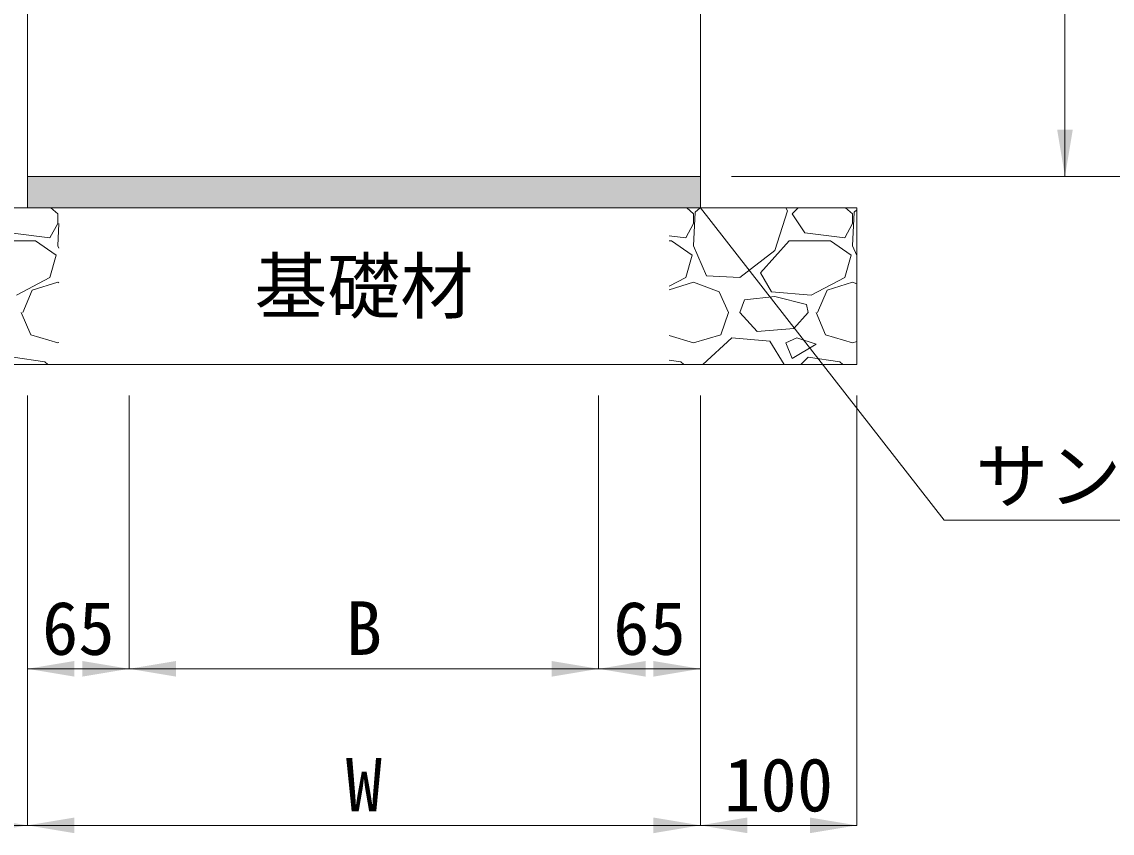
# Model space of a CAD drawing. Units: millimetres at full size. Extents: x 77586 to 117720, y -503 to 5664.
# Drawn here: x 79347 to 80044, y 2745 to 3263 of the extents above; entities that cross this region are included whole.
import ezdxf
from ezdxf.enums import TextEntityAlignment as Align

# ---------------------------------------------------------------- set-up
doc = ezdxf.new("R2010")
doc.units = ezdxf.units.MM
doc.header["$LTSCALE"] = 40
for name, color, linetype, lineweight in [('ハッチング_基礎', 150, 'Continuous', 5), ('寸法線', 7, 'Continuous', 9), ('引出線', 4, 'Continuous', 9), ('本体', 2, 'Continuous', 13), ('舗装・基礎', 3, 'Continuous', 13)]:
    doc.layers.add(name, color=color, linetype=linetype, lineweight=lineweight)
doc.layers.add('ハッチング_砂', color=9, linetype='Continuous')
doc.layers.add('文字', color=7, linetype='Continuous')
doc.styles.add('ＭＳ ゴシック', font='')
doc.styles.get('ＭＳ ゴシック').set_extended_font_data('MS Gothic')

# ---------------------------------------------------------------- blocks, each defined once
blk = doc.blocks.new('filled_arrow')
at = {"color": 0, "linetype": 'Continuous', "lineweight": -2}
blk.add_solid([(7.5, 1.25), (0, 0), (7.5, -1.25)], dxfattribs=at)

msp = doc.modelspace()

# ---------------------------------------------------------------- hatches: boundary and pattern name
at = {"layer": 'ハッチング_砂'}
msp.add_hatch(color=256, dxfattribs=at).paths.add_polyline_path([(79780.8, 3144.25), (79780.8, 3164.25), (79350.8, 3164.25), (79350.8, 3144.25)])

# ---------------------------------------------------------------- linework, layer by layer
at = {"layer": 'ハッチング_基礎', "lineweight": 9}
for p, q in [((79370.12, 3140.36), (79365.67, 3144.25)), ((79776.52, 3140.36), (79772.07, 3144.25)), ((79780.69, 3144.25), (79777.54, 3141.37)), ((79836.46, 3142.39), (79835.33, 3144.25)), ((79843.41, 3144.25), (79839.51, 3140.36)), ((79878.12, 3140.36), (79873.67, 3144.25)), ((79880.8, 3142.89), (79879.14, 3141.37)), ((79370.12, 3134.26), (79370.12, 3140.36)), ((79777.54, 3141.37), (79776.52, 3120.04)), ((79776.52, 3134.26), (79776.52, 3140.36)), ((79828.34, 3116.99), (79836.47, 3142.39)), ((79839.51, 3140.36), (79847.64, 3128.17)), ((79879.14, 3141.37), (79878.12, 3120.04)), ((79878.12, 3134.26), (79878.12, 3140.36)), ((79365.04, 3125.12), (79370.12, 3134.26)), ((79370.8, 3134.23), (79370.12, 3120.04)), ((79771.44, 3125.12), (79776.52, 3134.26)), ((79873.04, 3125.12), (79878.12, 3134.26)), ((79329.48, 3123.09), (79355.9, 3123.09)), ((79339.64, 3128.17), (79365.04, 3125.12)), ((79355.9, 3123.09), (79369.11, 3113.94)), ((79760.8, 3126.39), (79771.44, 3125.12)), ((79760.8, 3123.09), (79762.3, 3123.09)), ((79762.3, 3123.09), (79775.51, 3113.94)), ((79819.19, 3102.77), (79837.48, 3123.09)), ((79837.48, 3123.09), (79863.9, 3123.09)), ((79847.64, 3128.17), (79873.04, 3125.12)), ((79863.9, 3123.09), (79877.11, 3113.94)), ((79370.12, 3120.04), (79370.8, 3118.43)), ((79776.52, 3120.04), (79784.65, 3100.73)), ((79805.98, 3099.72), (79828.34, 3116.99)), ((79878.12, 3120.04), (79880.8, 3113.68)), ((79369.1, 3113.94), (79365.04, 3099.72)), ((79775.5, 3113.94), (79771.44, 3099.72)), ((79877.1, 3113.94), (79873.04, 3099.72)), ((79826.31, 3090.57), (79819.19, 3102.77)), ((79365.04, 3099.72), (79343.7, 3088.54)), ((79353.86, 3091.59), (79370.12, 3096.67)), ((79370.12, 3096.67), (79370.8, 3096.42)), ((79771.44, 3099.72), (79760.8, 3094.14)), ((79760.8, 3091.76), (79776.52, 3096.67)), ((79776.52, 3096.67), (79792.78, 3090.57)), ((79784.65, 3100.73), (79805.98, 3099.72)), ((79873.04, 3099.72), (79851.7, 3088.54)), ((79861.86, 3091.59), (79878.12, 3096.67)), ((79878.12, 3096.67), (79880.8, 3095.67)), ((79347.77, 3077.37), (79353.86, 3091.59)), ((79792.78, 3090.57), (79798.87, 3077.37)), ((79828.34, 3087.53), (79809.03, 3085.49)), ((79851.7, 3088.54), (79826.3, 3090.57)), ((79848.66, 3082.45), (79828.34, 3087.53)), ((79855.77, 3077.37), (79861.86, 3091.59)), ((79805.98, 3077.37), (79809.03, 3085.49)), ((79849.67, 3077.37), (79848.66, 3082.45)), ((79346.75, 3077.37), (79352.85, 3063.14)), ((79793.79, 3063.14), (79798.87, 3077.37)), ((79817.16, 3065.17), (79805.98, 3077.37)), ((79849.67, 3077.37), (79840.53, 3067.21)), ((79854.75, 3077.37), (79860.85, 3063.14)), ((79840.53, 3067.21), (79817.16, 3065.17)), ((79352.85, 3063.14), (79370.12, 3058.06)), ((79760.8, 3062.69), (79776.52, 3058.06)), ((79776.52, 3058.06), (79793.79, 3063.14)), ((79800.9, 3061.11), (79782.44, 3044.25)), ((79825.29, 3059.08), (79800.9, 3061.11)), ((79834.35, 3044.25), (79825.29, 3059.08)), ((79842.56, 3061.11), (79835.45, 3058.06)), ((79854.75, 3057.05), (79842.56, 3061.11)), ((79860.85, 3063.14), (79878.12, 3058.06)), ((79370.12, 3058.06), (79370.8, 3058.26)), ((79835.45, 3058.06), (79839.51, 3047.9)), ((79839.51, 3047.9), (79854.75, 3057.05)), ((79878.12, 3058.06), (79880.8, 3058.85)), ((79361.99, 3045.87), (79341.67, 3048.92)), ((79363.84, 3044.25), (79361.99, 3045.87)), ((79768.39, 3045.87), (79760.8, 3047.01)), ((79770.24, 3044.25), (79768.39, 3045.87)), ((79849.67, 3048.92), (79845.01, 3044.25)), ((79869.99, 3045.87), (79849.67, 3048.92)), ((79871.84, 3044.25), (79869.99, 3045.87))]:
    msp.add_line(p, q, dxfattribs=at)
at = {"layer": '寸法線'}
for p, q in [((80013.81, 3714.25), (80013.81, 3164.25)), ((79800.8, 3164.25), (80113.81, 3164.25)), ((79800.8, 3164.25), (80013.81, 3164.25)), ((79350.8, 3024.25), (79350.8, 2849.75)), ((79350.8, 3024.25), (79350.8, 2749.75)), ((79350.8, 3024.25), (79350.8, 2749.75)), ((79415.8, 3024.25), (79415.8, 2849.75)), ((79415.8, 3024.25), (79415.8, 2849.75)), ((79715.8, 3024.25), (79715.8, 2849.75)), ((79715.8, 3024.25), (79715.8, 2849.75)), ((79780.8, 3024.25), (79780.8, 2849.75)), ((79780.8, 3024.25), (79780.8, 2749.75)), ((79780.8, 3024.25), (79780.8, 2749.75)), ((79880.8, 3024.25), (79880.8, 2749.75)), ((79350.8, 2849.75), (79415.8, 2849.75)), ((79415.8, 2849.75), (79715.8, 2849.75)), ((79715.8, 2849.75), (79780.8, 2849.75)), ((79350.8, 2749.75), (79250.8, 2749.75)), ((79350.8, 2749.75), (79780.8, 2749.75)), ((79780.8, 2749.75), (79880.8, 2749.75))]:
    msp.add_line(p, q, dxfattribs=at)
at = {"layer": '引出線', "lineweight": 13}
msp.add_lwpolyline([(79780.8, 3144.25), (79936.63, 2944.64), (80324.85, 2944.64)], dxfattribs=at)
at = {"layer": '本体'}
for p, q in [((79350.8, 3724.25), (79350.8, 3164.25)), ((79780.8, 3714.25), (79780.8, 3164.25)), ((79350.8, 3164.25), (79780.8, 3164.25))]:
    msp.add_line(p, q, dxfattribs=at)
at = {"layer": '舗装・基礎', "lineweight": 15}
for p, q in [((79350.8, 3164.25), (79350.8, 3144.25)), ((79780.8, 3164.25), (79780.8, 3144.25)), ((79250.8, 3144.25), (79880.8, 3144.25)), ((79880.8, 3144.25), (79880.8, 3044.25)), ((79250.8, 3044.25), (79880.8, 3044.25))]:
    msp.add_line(p, q, dxfattribs=at)

# ---------------------------------------------------------------- block references
at = {"layer": '寸法線', "xscale": 4, "yscale": 4}
for p, rotation in [((80013.81, 3164.25), 90), ((79415.8, 2849.75), 180), ((79715.8, 2849.75), 180), ((79780.8, 2849.75), 180), ((79350.8, 2749.75), 180), ((79780.8, 2749.75), 180), ((79880.8, 2749.75), 180)]:
    msp.add_blockref('filled_arrow', p, dxfattribs=dict(at, rotation=rotation))
for p in [(79350.8, 2849.75), (79415.8, 2849.75), (79715.8, 2849.75), (79350.8, 2749.75), (79780.8, 2749.75)]:
    msp.add_blockref('filled_arrow', p, dxfattribs=at)
at = {"layer": '引出線', "lineweight": 13, "xscale": 0.16, "yscale": 0.16, "rotation": 308}
msp.add_blockref('filled_arrow', (79780.8, 3144.25), dxfattribs=at)

# ---------------------------------------------------------------- texts
at = {"layer": '寸法線', "style": 'ＭＳ ゴシック'}
for s, p in [('65', (79383.3, 2875.75)), ('B', (79565.8, 2875.75)), ('65', (79748.3, 2875.75)), ('W', (79565.8, 2775.75)), ('100', (79830.8, 2775.75))]:
    msp.add_text(s, height=34.18, dxfattribs=at).set_placement(p, align=Align.MIDDLE_CENTER)
at = {"layer": '引出線', "style": 'ＭＳ ゴシック'}
msp.add_text('サンドクッション', height=34.18, dxfattribs=at).set_placement((79956.63, 2990.03), align=Align.TOP_LEFT)
at = {"layer": '文字', "style": 'ＭＳ ゴシック'}
msp.add_text('基礎材', height=34.18, dxfattribs=at).set_placement((79565.8, 3094.25), align=Align.MIDDLE_CENTER)

doc.saveas('drawing.dxf')
